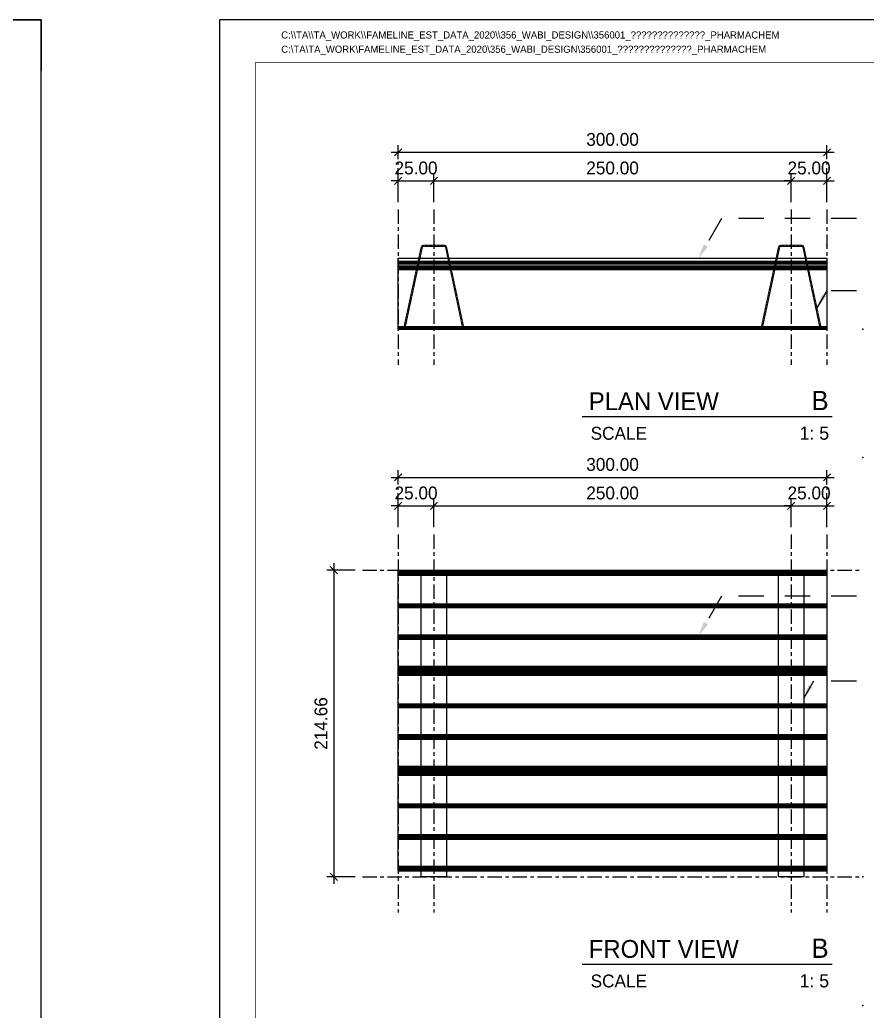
# Model space of a CAD drawing. Header units: millimetres. Extents: x -244126 to 368105, y -173968 to 259060.
# Drawn here: x -15019 to -14426, y 32757 to 33451 of the extents above; entities that cross this region are included whole.
import ezdxf
from ezdxf.enums import TextEntityAlignment as Align

# ---------------------------------------------------------------- set-up
doc = ezdxf.new("R2010")
doc.units = ezdxf.units.MM
doc.header["$MEASUREMENT"] = 0
for name, pattern in [('005_GG_TA_LINE', [13.75, 5, -1.25, 1.25, -1.25, 5]), ('ACAD_ISO04W100', [30, 24, -3, 0, -3]), ('BORDER2', [22.224999999999998, 6.35, -3.175, 6.35, -3.175, 0, -3.175]), ('CENTER', [2, 1.25, -0.25, 0.25, -0.25]), ('HIDDEN', [9.524999999999999, 6.35, -3.175]), ('TA_GL_000.00010', [0.000275, 0.0001, -2.5e-05, 2.5e-05, -2.5e-05, 0.0001]), ('TA_GL_010.00000', [27.5, 10, -2.5, 2.5, -2.5, 10]), ('TA_HL_001.00', [6.5, 3.55, -2.95]), ('TA_HL_003.00000', [19.5, 10.65, -8.85])]:
    doc.linetypes.add(name, pattern=pattern)
for name, color, linetype in [('000 - D I M', 6, 'Continuous'), ('000 - GRID', 8, 'CENTER'), ('000 - H A T C H', 8, 'Continuous'), ('000 - L I N E 0.1', 1, 'Continuous'), ('000 - SYMBOL CON', 1, 'Continuous'), ('000 - T E X T', 4, 'Continuous'), ('000 - TITLEBLOCK', 4, 'Continuous'), ('001 - ASCESSORIES', 1, 'Continuous')]:
    doc.layers.add(name, color=color, linetype=linetype)
doc.styles.add('BROWALLIA', font='BrowalliaUPC.ttf')
doc.styles.add('Cetury Gothic', font='GOTHIC.TTF')
doc.styles.add('CORDIA', font='cordia.shx')
doc.styles.add('TA', font='Cordia New.ttf', dxfattribs={"height": 4.5})
doc.dimstyles.new('DIM E-E', dxfattribs={"dimscale": 2, "dimtxt": 0.18, "dimasz": 0.1, "dimexe": 0.1, "dimexo": 0.1, "dimgap": 0.09, "dimtad": 1, "dimtoh": 1, "dimzin": 0, "dimdsep": 46, "dimtxsty": 'CORDIA', "dimblk": 'OBLIQUE', "dimcen": 0.1, "dimdle": 0.1, "dimclrd": 40, "dimclre": 140, "dimclrt": 3, "dimadec": 0, "dimazin": 0, "dimtfac": 1, "dimtix": 1, "dimtmove": 2, "dimatfit": 3, "dimfxl": 1, "dimtolj": 1, "dimtzin": 0, "dimarcsym": 0})

# ---------------------------------------------------------------- blocks, each defined once
blk = doc.blocks.new('A$Cfd196da9')
at = {"color": 0, "linetype": 'ByBlock', "const_width": 0.1}
blk.add_lwpolyline([(-143.5, -98.00000000003524), (96.5, -98.00000000003524), (96.5, 98.99999999999818), (-143.5, 98.99999999999818)], close=True, dxfattribs=at)
blk = doc.blocks.new('*U1674')
at = {"linetype": '005_GG_TA_LINE'}
blk.add_point((125, 592.4999999999073), dxfattribs=at)
at = {"layer": '000 - L I N E 0.1', "color": 21, "linetype": 'Continuous'}
for points in [[(35.5985669515303, 1050), (0, 1050), (0, 1014.40143304847)], [(1449.40143304847, 1050), (1485, 1050), (1485, 1014.40143304847)]]:
    blk.add_lwpolyline(points, dxfattribs=at)
at = {"layer": '000 - TITLEBLOCK', "color": 250}
blk.add_lwpolyline([(0, 0), (1485, 0), (1485, 1050), (0, 1050)], close=True, dxfattribs=at)
at = {"layer": '000 - T E X T', "color": 3, "xscale": 5, "yscale": 5, "zscale": 5}
blk.add_blockref('A$Cfd196da9', (742.5, 525), dxfattribs=at)
at = {"color": 4, "style": 'TA'}
blk.add_attdef('PAPER_SIZE', text='', height=6.254991836728832, dxfattribs=at).set_placement((1421.497533925394, 24.9351406972437), align=Align.MIDDLE_RIGHT)
blk.add_attdef('SCALE_SIZE', text='', height=6.254991836728832, dxfattribs=at).set_placement((1433.777100564457, 25.06541131656832), align=Align.MIDDLE_LEFT)
at = {"layer": '000 - T E X T', "color": 250, "style": 'TA'}
for tag, height, p in [('SUPERLINK', 5, (43.16158817450173, 1039.413349658148)), ('NAMEFILE', 5, (43.16158817450173, 1029.412246727175)), ('SC', 100, (8.409393920970842, 938.0263306360052))]:
    blk.add_attdef(tag, text='', height=height, dxfattribs=at).set_placement(p, align=Align.MIDDLE_LEFT)
at = {"layer": '000 - T E X T', "color": 4, "style": 'TA'}
for tag, height, p in [('NAME_JOB_1', 5, (1309.16251245334, 845.6251099963947)), ('NAME_JOB_2', 5, (1309.16251245334, 834.7168714372083)), ('NAME_PROJECT_1', 7.5, (1234.516375002395, 797.4226803075817)), ('NAME_PROJECT_2', 7.5, (1234.516375002395, 778.9226803075826)), ('NAME_PROJECT_3', 7.5, (1234.516375002395, 760.4226803075835)), ('CODE_VALUE_1', 4.75, (1302.871305970997, 722.8049402274655)), ('CODE_VALUE_2', 4.75, (1302.871305970997, 707.8049402274655)), ('PART_NAME_VALUE_1', 4.75, (1302.871305970997, 689.6858628249493)), ('PART_NAME_VALUE_2', 4.75, (1302.871305970997, 674.6858628249493)), ('PART_NAME_VALUE_3', 4.75, (1302.871305970997, 659.6858628249493)), ('MATTERIAL_VALUE_1', 9, (1304.892153537603, 642.2587338508606)), ('SPEC_VALUE', 9, (1304.892153537603, 621.71027721678)), ('THICKNESS_VALUE', 9, (1304.892153537603, 601.3211153423731)), ('COATING_VALUE_1', 9, (1304.892153537603, 581.2505284395206)), ('COATING_VALUE_2', 9, (1304.892153537603, 561.1799415366681)), ('NAME_TITLE_1', 6, (1236.266375002397, 194.0433449155262)), ('NAME_TITLE_2', 6, (1236.266375002397, 177.3933449155265)), ('NAME_TITLE_3', 6, (1236.266375002397, 160.7433449155269)), ('DRAWING_NO1', 6.000000000000001, (1236.527177739654, 82.28844565974441)), ('DRAWING_NO2', 6.000000000000001, (1236.527177739654, 62.28623979779741))]:
    blk.add_attdef(tag, text='', height=height, dxfattribs=at).set_placement(p, align=Align.MIDDLE_LEFT)
for tag, p in [('NAME_DAFT', (1383.527439747031, 340.5401880195609)), ('NAME_CHECKED', (1383.527439747031, 306.4879241162589)), ('NAME_DESIGNER', (1383.527439747031, 273.0281518038896)), ('NAME_DESIGN_MGR', (1383.527439747031, 237.7909047187222))]:
    blk.add_attdef(tag, text='', height=9, dxfattribs=at).set_placement(p, align=Align.MIDDLE_CENTER)
for tag, p, height in [('REV', (1383.815755262822, 125.6248846226049), 9.382487755093251), ('NAME_REMARK', (138.2147494100354, 43.25992316494649), 10)]:
    blk.add_attdef(tag, p, '', height=height, dxfattribs=at)
at = {"layer": '000 - T E X T', "color": 4, "style": 'Cetury Gothic'}
for tag, p in [('SHEET_NO.', (1403.947357155112, 84.99435907255929)), ('TOTAL_SHEET_NO.', (1402.414607150331, 44.0996035783246))]:
    blk.add_attdef(tag, text='', height=9, dxfattribs=at).set_placement(p, align=Align.CENTER)
blk = doc.blocks.new('*U1728')
at = {"color": 8}
for p, q in [((-100.7252746837265, 150.0000000000037), (-100.7252746837265, -150.0000000000037)), ((-100.4712868664218, 150.0000000000037), (-100.4712868664218, -150.0000000000037)), ((-100.182818888018, 150.0000000000037), (-100.182818888018, -150.0000000000037)), ((-99.86385878190129, 150.0000000000037), (-99.86385878190129, -150.0000000000037)), ((-99.51881613128432, 150.0000000000037), (-99.51881613128432, -150.0000000000037)), ((-99.15246110724627, 150.0000000000037), (-99.15246110724627, -150.0000000000037)), ((-98.7698585217521, 150.0000000000037), (-98.7698585217521, -150.0000000000037)), ((-98.37629780724899, 150.0000000000037), (-98.37629780724899, -150.0000000000037)), ((-97.55477021014048, 150.0000000000037), (-97.55477021014048, -150.0000000000037)), ((-78.66033011674881, 150.0000000000037), (-78.66033011674881, -150.0000000000037)), ((-78.26498646015534, 150.0000000000037), (-78.26498646015534, -150.0000000000037)), ((-77.87758295668755, 150.0000000000037), (-77.87758295668755, -150.0000000000037)), ((-77.50199041410087, 150.0000000000037), (-77.50199041410087, -150.0000000000037)), ((-77.1419616289204, 150.0000000000037), (-77.1419616289204, -150.0000000000037)), ((-76.80109388975382, 150.0000000000036), (-76.80109388975382, -150.0000000000037)), ((-76.80109388975688, 150.0000000000037), (-76.80109388975688, -150.0000000000037)), ((-76.48279303438176, 150.0000000000037), (-76.48279303438176, -150.0000000000037)), ((-76.19023941973865, 150.0000000000037), (-76.19023941973865, -150.0000000000037)), ((-75.92635614482384, 150.0000000000037), (-75.92635614482384, -150.0000000000037)), ((-75.69377984409948, 150.0000000000037), (-75.69377984409948, -150.0000000000037)), ((-75.49483434308786, 150.0000000000037), (-75.49483434308786, -150.0000000000037)), ((-56.48559888823365, 150.0000000000037), (-56.48559888823365, -150.0000000000037)), ((-56.26960258153849, 150.0000000000037), (-56.26960258153849, -150.0000000000037)), ((-56.01561476423376, 150.0000000000037), (-56.01561476423376, -150.0000000000037)), ((-55.72714678582997, 150.0000000000037), (-55.72714678582997, -150.0000000000037)), ((-55.40818667971325, 150.0000000000037), (-55.40818667971325, -150.0000000000037)), ((-55.06314402909629, 150.0000000000037), (-55.06314402909629, -150.0000000000037)), ((-54.69678900505824, 150.0000000000037), (-54.69678900505824, -150.0000000000037)), ((-54.31418641956407, 150.0000000000037), (-54.31418641956407, -150.0000000000037)), ((-53.92062570506096, 150.0000000000037), (-53.92062570506096, -150.0000000000037)), ((-33.75309357229389, 150.0000000000037), (-33.75309357229389, -150.0000000000037)), ((-33.35774991570042, 150.0000000000037), (-33.35774991570042, -150.0000000000037)), ((-32.97034641223263, 150.0000000000037), (-32.97034641223263, -150.0000000000037)), ((-32.59475386964596, 150.0000000000037), (-32.59475386964596, -150.0000000000037)), ((-32.23472508446548, 150.0000000000037), (-32.23472508446548, -150.0000000000037)), ((-31.8938573452989, 150.0000000000036), (-31.8938573452989, -150.0000000000037)), ((-31.89385734530197, 150.0000000000037), (-31.89385734530197, -150.0000000000037)), ((-31.57555648992684, 150.0000000000037), (-31.57555648992684, -150.0000000000037)), ((-31.28300287528373, 150.0000000000037), (-31.28300287528373, -150.0000000000037)), ((-31.01911960036892, 150.0000000000037), (-31.01911960036892, -150.0000000000037)), ((-30.78654329964456, 150.0000000000037), (-30.78654329964456, -150.0000000000037)), ((-30.72527468372652, 150.0000000000037), (-30.72527468372652, -150.0000000000037)), ((-30.58759779863294, 150.0000000000037), (-30.58759779863294, -150.0000000000037)), ((-30.47128686642179, 150.0000000000037), (-30.47128686642179, -150.0000000000037)), ((-30.18281888801801, 150.0000000000037), (-30.18281888801801, -150.0000000000037)), ((-29.86385878190129, 150.0000000000037), (-29.86385878190129, -150.0000000000037)), ((-29.51881613128432, 150.0000000000037), (-29.51881613128432, -150.0000000000037)), ((-29.15246110724627, 150.0000000000037), (-29.15246110724627, -150.0000000000037)), ((-28.7698585217521, 150.0000000000037), (-28.7698585217521, -150.0000000000037)), ((-28.37629780724899, 150.0000000000037), (-28.37629780724899, -150.0000000000037)), ((-27.55477021014048, 150.0000000000037), (-27.55477021014048, -150.0000000000037)), ((-8.66033011674881, 150.0000000000037), (-8.66033011674881, -150.0000000000037)), ((-8.264986460155342, 150.0000000000037), (-8.264986460155342, -150.0000000000037)), ((-7.877582956687547, 150.0000000000037), (-7.877582956687547, -150.0000000000037)), ((-7.501990414100874, 150.0000000000037), (-7.501990414100874, -150.0000000000037)), ((-7.141961628920399, 150.0000000000037), (-7.141961628920399, -150.0000000000037)), ((-6.801093889753815, 150.0000000000036), (-6.801093889753815, -150.0000000000037)), ((-6.801093889756885, 150.0000000000037), (-6.801093889756885, -150.0000000000037)), ((-6.482793034381757, 150.0000000000037), (-6.482793034381757, -150.0000000000037)), ((-6.190239419738646, 150.0000000000037), (-6.190239419738646, -150.0000000000037)), ((-5.926356144823842, 150.0000000000037), (-5.926356144823842, -150.0000000000037)), ((-5.693779844099481, 150.0000000000037), (-5.693779844099481, -150.0000000000037)), ((-5.494834343087859, 150.0000000000037), (-5.494834343087859, -150.0000000000037)), ((13.51440111176635, 150.0000000000037), (13.51440111176635, -150.0000000000037)), ((13.73039741846151, 150.0000000000037), (13.73039741846151, -150.0000000000037)), ((13.98438523576624, 150.0000000000037), (13.98438523576624, -150.0000000000037)), ((14.27285321417003, 150.0000000000037), (14.27285321417003, -150.0000000000037)), ((14.59181332028675, 150.0000000000037), (14.59181332028675, -150.0000000000037)), ((14.93685597090371, 150.0000000000037), (14.93685597090371, -150.0000000000037)), ((15.30321099494176, 150.0000000000037), (15.30321099494176, -150.0000000000037)), ((15.68581358043593, 150.0000000000037), (15.68581358043593, -150.0000000000037)), ((16.07937429493904, 150.0000000000037), (16.07937429493904, -150.0000000000037)), ((36.24690642770611, 150.0000000000037), (36.24690642770611, -150.0000000000037)), ((36.64225008429958, 150.0000000000037), (36.64225008429958, -150.0000000000037)), ((37.02965358776737, 150.0000000000037), (37.02965358776737, -150.0000000000037)), ((37.40524613035404, 150.0000000000037), (37.40524613035404, -150.0000000000037)), ((37.76527491553452, 150.0000000000037), (37.76527491553452, -150.0000000000037)), ((38.1061426547011, 150.0000000000036), (38.1061426547011, -150.0000000000037)), ((38.10614265469803, 150.0000000000037), (38.10614265469803, -150.0000000000037)), ((38.42444351007316, 150.0000000000037), (38.42444351007316, -150.0000000000037)), ((38.71699712471627, 150.0000000000037), (38.71699712471627, -150.0000000000037)), ((38.98088039963108, 150.0000000000037), (38.98088039963108, -150.0000000000037)), ((39.21345670035544, 150.0000000000037), (39.21345670035544, -150.0000000000037)), ((39.27472531627348, 150.0000000000037), (39.27472531627348, -150.0000000000037)), ((39.41240220136706, 150.0000000000037), (39.41240220136706, -150.0000000000037)), ((39.52871313357821, 150.0000000000037), (39.52871313357821, -150.0000000000037)), ((39.81718111198199, 150.0000000000037), (39.81718111198199, -150.0000000000037)), ((40.13614121809871, 150.0000000000037), (40.13614121809871, -150.0000000000037)), ((40.48118386871568, 150.0000000000037), (40.48118386871568, -150.0000000000037)), ((40.84753889275373, 150.0000000000037), (40.84753889275373, -150.0000000000037)), ((41.2301414782479, 150.0000000000037), (41.2301414782479, -150.0000000000037)), ((41.62370219275101, 150.0000000000037), (41.62370219275101, -150.0000000000037)), ((42.44522978985952, 150.0000000000037), (42.44522978985952, -150.0000000000037)), ((61.33966988325119, 150.0000000000037), (61.33966988325119, -150.0000000000037)), ((61.73501353984466, 150.0000000000037), (61.73501353984466, -150.0000000000037)), ((62.12241704331245, 150.0000000000037), (62.12241704331245, -150.0000000000037)), ((62.49800958589913, 150.0000000000037), (62.49800958589913, -150.0000000000037)), ((62.8580383710796, 150.0000000000037), (62.8580383710796, -150.0000000000037)), ((63.19890611024618, 150.0000000000036), (63.19890611024618, -150.0000000000037)), ((63.19890611024312, 150.0000000000037), (63.19890611024312, -150.0000000000037)), ((63.51720696561824, 150.0000000000037), (63.51720696561824, -150.0000000000037)), ((63.80976058026135, 150.0000000000037), (63.80976058026135, -150.0000000000037)), ((64.07364385517616, 150.0000000000037), (64.07364385517616, -150.0000000000037)), ((64.30622015590052, 150.0000000000037), (64.30622015590052, -150.0000000000037)), ((64.50516565691214, 150.0000000000037), (64.50516565691214, -150.0000000000037)), ((83.51440111176635, 150.0000000000037), (83.51440111176635, -150.0000000000037)), ((83.73039741846151, 150.0000000000037), (83.73039741846151, -150.0000000000037)), ((83.98438523576624, 150.0000000000037), (83.98438523576624, -150.0000000000037)), ((84.27285321417003, 150.0000000000037), (84.27285321417003, -150.0000000000037)), ((84.59181332028675, 150.0000000000037), (84.59181332028675, -150.0000000000037)), ((84.93685597090371, 150.0000000000037), (84.93685597090371, -150.0000000000037)), ((85.30321099494176, 150.0000000000037), (85.30321099494176, -150.0000000000037)), ((85.68581358043593, 150.0000000000037), (85.68581358043593, -150.0000000000037)), ((86.07937429493904, 150.0000000000037), (86.07937429493904, -150.0000000000037)), ((106.2469064277061, 150.0000000000037), (106.2469064277061, -150.0000000000037)), ((106.6422500842996, 150.0000000000037), (106.6422500842996, -150.0000000000037)), ((107.0296535877674, 150.0000000000037), (107.0296535877674, -150.0000000000037)), ((107.405246130354, 150.0000000000037), (107.405246130354, -150.0000000000037)), ((107.7652749155345, 150.0000000000037), (107.7652749155345, -150.0000000000037)), ((108.1061426547011, 150.0000000000036), (108.1061426547011, -150.0000000000037)), ((108.106142654698, 150.0000000000037), (108.106142654698, -150.0000000000037)), ((108.4244435100732, 150.0000000000037), (108.4244435100732, -150.0000000000037)), ((108.7169971247163, 150.0000000000037), (108.7169971247163, -150.0000000000037)), ((108.9808803996311, 150.0000000000037), (108.9808803996311, -150.0000000000037)), ((109.2134567003554, 150.0000000000037), (109.2134567003554, -150.0000000000037)), ((109.4124022013671, 150.0000000000037), (109.4124022013671, -150.0000000000037))]:
    blk.add_line(p, q, dxfattribs=at)
at = {"color": 3}
for points in [[(-100.9412709904217, 150.0000000000037), (-30.33937496453291, 150.0000000000037), (-30.33937496453291, -150.0000000000037), (-100.9412709904217, -150.0000000000037)], [(-30.94127099042169, 150.0000000000037), (39.66062503546709, 150.0000000000037), (39.66062503546709, -150.0000000000037), (-30.94127099042169, -150.0000000000037)], [(39.05872900957831, 150.0000000000037), (109.6606250354671, 150.0000000000037), (109.6606250354671, -150.0000000000037), (39.05872900957831, -150.0000000000037)]]:
    blk.add_lwpolyline(points, close=True, dxfattribs=at)
at = {"layer": '001 - ASCESSORIES', "linetype": 'ByBlock'}
for points in [[(-105, 133.9205194489306), (108.7800000000009, 133.9205194489306), (108.7800000000009, 116.0794805510767), (-105, 116.0794805510767)], [(-105, -116.0794805510767), (108.7800000000009, -116.0794805510767), (108.7800000000009, -133.9205194489306), (-105, -133.9205194489306)]]:
    blk.add_lwpolyline(points, close=True, dxfattribs=at)
blk = doc.blocks.new('000 - ASSCESSORIES_FAMELINE_AL.C-CARRIER_FOR_70Z_CUT_VIEW')
at = {"layer": '000 - H A T C H'}
h = blk.add_hatch(dxfattribs=at)
h.set_pattern_fill('ANSI32', color=8, scale=5, angle=180)
h.set_pattern_definition([(225, (54313.89231964308, 62869.96660829977), (1.325825214724776, -1.325825214724777), []), (225, (54313.00843616808, 62869.96660829977), (1.325825214724776, -1.325825214724777), [])])
edge = h.paths.add_edge_path()
edge.add_line((0.8999999999941792, -1.102182119225489e-16), (0.9000000000014543, -7.600020187936025))
edge.add_arc((1.350000000002456, -7.600020187939147), 0.4500000000010018, 179.9999999996025, 257.9999999988209)
edge.add_line((1.256439739125198, -8.040186608268414), (57.84229818835593, -20.06788211937965))
edge.add_line((57.84229818835593, -20.06788211937965), (57.65517766662379, -20.94821496004443))
edge.add_line((57.65517766662379, -20.94821496004443), (1.069319217393058, -8.920519448925916))
edge.add_arc((1.350000000002622, -7.600020187933785), 1.350000000002623, 180.0000000000951, 257.9999999997812, ccw=False)
edge.add_line((-9.307340396611118e-16, -7.600020187936025), (0, 0))
edge.add_line((0, 0), (9.307340396611118e-16, 7.600020187936025))
edge.add_arc((1.350000000002624, 7.600020187933785), 1.350000000002623, 102.00000000021879, 179.9999999999049, ccw=False)
edge.add_line((1.069319217393059, 8.920519448925916), (57.65517766662379, 20.94821496004442))
edge.add_line((57.65517766662379, 20.94821496004442), (57.84229818835593, 20.06788211937964))
edge.add_line((57.84229818835593, 20.06788211937964), (1.256439739125199, 8.040186608268414))
edge.add_arc((1.350000000002458, 7.600020187939147), 0.4500000000010018, 102.0000000011791, 180.0000000003975)
edge.add_line((0.9000000000014561, 7.600020187936025), (0.8999999999941792, 0))
at = {"layer": '001 - ASCESSORIES', "color": 0, "linetype": 'Continuous', "lineweight": 15}
blk.add_lwpolyline([(0.8999999999941792, -1.102182119225489e-16), (0.9000000000014543, -7.600020187936025, 0.3541185725268599), (1.256439739125198, -8.040186608268414), (57.84229818835593, -20.06788211937965), (57.65517766662379, -20.94821496004443), (1.069319217393057, -8.920519448925916, -0.3541185725291565), (-9.307340396611118e-16, -7.600020187936025), (0, 0), (9.307340396611118e-16, 7.600020187936025, -0.3541185725291565), (1.069319217393059, 8.920519448925916), (57.65517766662379, 20.94821496004442), (57.84229818835593, 20.06788211937964), (1.2564397391252, 8.040186608268414, 0.3541185725268599), (0.9000000000014561, 7.600020187936025)], format="xyb", close=True, dxfattribs=at)
blk = doc.blocks.new('*U1729')
at = {"color": 8}
for p, q in [((175.3766046391102, 150.0000000000037), (175.3766046391102, -150.0000000000037)), ((175.4363549888512, 150.0000000000037), (175.4363549888512, -150.0000000000037)), ((175.5352753437182, 150.0000000000037), (175.5352753437182, -150.0000000000037)), ((175.6723773242047, 150.0000000000037), (175.6723773242047, -150.0000000000037)), ((175.8462910526578, 150.0000000000037), (175.8462910526578, -150.0000000000037)), ((176.0552788405839, 150.0000000000037), (176.0552788405839, -150.0000000000037)), ((176.297252551085, 150.0000000000037), (176.297252551085, -150.0000000000037)), ((176.5697944628337, 150.0000000000037), (176.5697944628337, -150.0000000000037)), ((177.1954120767477, 150.0000000000037), (177.1954120767477, -150.0000000000037)), ((217.0940900218775, 150.0000000000037), (217.0940900218775, -150.0000000000037)), ((217.1589287543168, 150.0000000000037), (217.1589287543168, -150.0000000000037)), ((217.2696212765077, 150.0000000000037), (217.2696212765077, -150.0000000000037)), ((217.4246372782945, 150.0000000000037), (217.4246372782945, -150.0000000000037)), ((217.6218336830352, 150.0000000000037), (217.6218336830352, -150.0000000000037)), ((217.8584842753189, 150.0000000000037), (217.8584842753189, -150.0000000000037)), ((218.1313173905728, 150.0000000000037), (218.1313173905728, -150.0000000000037)), ((218.4365611454341, 150.0000000000037), (218.4365611454341, -150.0000000000037)), ((219.1270110158148, 150.0000000000037), (219.1270110158148, -150.0000000000037)), ((220.288969299414, 150.0000000000037), (220.288969299414, -150.0000000000037)), ((221.4739463223596, 150.0000000000037), (221.4739463223596, -150.0000000000037)), ((221.8485352013286, 150.0000000000037), (221.8485352013286, -150.0000000000037)), ((222.2041446529183, 150.0000000000037), (222.2041446529183, -150.0000000000037)), ((222.5358584213391, 150.0000000000037), (222.5358584213391, -150.0000000000037)), ((222.8390906056229, 150.0000000000037), (222.8390906056229, -150.0000000000037))]:
    blk.add_line(p, q, dxfattribs=at)
at = {"color": 3}
blk.add_lwpolyline([(225.1066213002196, -150.0000000000037), (175.3566213002196, -150.0000000000037), (175.3566213002196, 150.0000000000037), (225.1066213002196, 150.0000000000037)], close=True, dxfattribs=at)
at = {"layer": '001 - ASCESSORIES', "rotation": 180}
for p in [(234.1066213002196, 125.0000000000036), (234.1066213002196, -125.0000000000036)]:
    blk.add_blockref('000 - ASSCESSORIES_FAMELINE_AL.C-CARRIER_FOR_70Z_CUT_VIEW', p, dxfattribs=at)
blk = doc.blocks.new('*U1730')
at = {"color": 3}
blk.add_point((0, -58.75), dxfattribs=at)
at = {"layer": '000 - GRID', "color": 0, "linetype": 'ByBlock'}
blk.add_line((0, 25), (3.495173032126783e-14, -83.75), dxfattribs=at)
at = {"layer": '000 - GRID', "color": 0}
blk.add_point((0, 0), dxfattribs=at)
at = {"style": 'TA', "flags": 1}
blk.add_attdef('LOCATION', (6, 6), '', height=4.5, dxfattribs=at)
blk = doc.blocks.new('*U1731')
at = {"color": 3}
blk.add_point((0, -214.6606250354671), dxfattribs=at)
at = {"layer": '000 - GRID', "color": 0, "linetype": 'ByBlock'}
blk.add_line((0, 25), (3.495173032126783e-14, -239.6606250354671), dxfattribs=at)
at = {"layer": '000 - GRID', "color": 0}
blk.add_point((0, 0), dxfattribs=at)
at = {"style": 'TA', "flags": 1}
blk.add_attdef('LOCATION', (6, 6), '', height=4.5, dxfattribs=at)
blk = doc.blocks.new('*U548')
at = {"color": 3}
blk.add_point((0, -300), dxfattribs=at)
at = {"layer": '000 - GRID', "color": 0, "linetype": 'ByBlock'}
blk.add_line((0, 25), (3.495173032126783e-14, -325), dxfattribs=at)
at = {"layer": '000 - GRID', "color": 0}
blk.add_point((0, 0), dxfattribs=at)
at = {"style": 'TA', "flags": 1}
blk.add_attdef('LOCATION', (6, 6), '', height=4.5, dxfattribs=at)
blk = doc.blocks.new('_Oblique')
at = {"color": 0, "linetype": 'ByBlock', "lineweight": -2}
blk.add_line((-0.5, -0.5), (0.5, 0.5), dxfattribs=at)
blk = doc.blocks.new('*D1791')
at = {"layer": '000 - D I M', "color": 140, "linetype": 'ACAD_ISO04W100', "lineweight": -2, "transparency": 16777216}
for p, q in [((-14784.29094926102, 33065.82227923433), (-14804.29094926105, 33065.82227923433)), ((-14784.29094926102, 32851.16165419886), (-14804.29094926105, 32851.16165419886))]:
    blk.add_line(p, q, dxfattribs=at)
at = {"layer": '000 - D I M', "color": 40, "lineweight": -2, "transparency": 16777216}
blk.add_line((-14799.29094926105, 33070.82227923433), (-14799.29094926105, 32846.16165419886), dxfattribs=at)
at = {"layer": 'Defpoints', "color": 0, "transparency": 16777216}
for p in [(-14779.29094926102, 33065.82227923433), (-14799.29094926105, 32851.16165419886), (-14779.29094926102, 32851.16165419886)]:
    blk.add_point(p, dxfattribs=at)
at = {"layer": '000 - D I M', "color": 40, "lineweight": -2, "transparency": 16777216, "xscale": 5, "yscale": 5, "zscale": 5}
for p, rotation in [((-14799.29094926105, 33065.82227923433), 90), ((-14799.29094926105, 32851.16165419886), 270)]:
    blk.add_blockref('_Oblique', p, dxfattribs=dict(at, rotation=rotation))
at = {"layer": '000 - D I M', "color": 3, "transparency": 16777216, "insert": (-14808.29094926104, 32958.49196671659), "char_height": 9, "attachment_point": 5, "rotation": 90, "style": 'CORDIA'}
blk.add_mtext('\\A1;214.66', dxfattribs=at)
blk = doc.blocks.new('*D1793')
at = {"layer": '000 - D I M', "color": 140, "linetype": 'ACAD_ISO04W100', "lineweight": -2, "transparency": 16777216}
for p, q in [((-14754.29094926101, 33323.36214835623), (-14754.29094926101, 33343.36214835623)), ((-14729.29094926101, 33323.36214835623), (-14729.29094926101, 33343.36214835623))]:
    blk.add_line(p, q, dxfattribs=at)
at = {"layer": '000 - D I M', "color": 40, "lineweight": -2, "transparency": 16777216}
for p, q in [((-14754.29094926101, 33338.36214835623), (-14759.29094926101, 33338.36214835623)), ((-14754.29094926101, 33338.36214835623), (-14729.29094926101, 33338.36214835623)), ((-14729.29094926101, 33338.36214835623), (-14724.29094926101, 33338.36214835623))]:
    blk.add_line(p, q, dxfattribs=at)
at = {"layer": 'Defpoints', "color": 0, "transparency": 16777216}
for p in [(-14729.29094926101, 33338.36214835623), (-14754.29094926101, 33318.36214835623), (-14729.29094926101, 33318.36214835623)]:
    blk.add_point(p, dxfattribs=at)
at = {"layer": '000 - D I M', "color": 40, "lineweight": -2, "transparency": 16777216, "xscale": 5, "yscale": 5, "zscale": 5}
blk.add_blockref('_Oblique', (-14754.29094926101, 33338.36214835623), dxfattribs=at)
at = {"layer": '000 - D I M', "color": 40, "lineweight": -2, "transparency": 16777216, "xscale": 5, "yscale": 5, "zscale": 5, "rotation": 180}
blk.add_blockref('_Oblique', (-14729.29094926101, 33338.36214835623), dxfattribs=at)
at = {"layer": '000 - D I M', "color": 3, "transparency": 16777216, "insert": (-14741.79094926101, 33347.36214835623), "char_height": 9, "attachment_point": 5, "style": 'CORDIA'}
blk.add_mtext('\\A1;25.00', dxfattribs=at)
blk = doc.blocks.new('*D1794')
at = {"layer": '000 - D I M', "color": 140, "linetype": 'ACAD_ISO04W100', "lineweight": -2, "transparency": 16777216}
for p, q in [((-14729.29094926101, 33323.36214835623), (-14729.29094926101, 33343.36214835623)), ((-14479.29094926101, 33323.36214835623), (-14479.29094926101, 33343.36214835623))]:
    blk.add_line(p, q, dxfattribs=at)
at = {"layer": '000 - D I M', "color": 40, "lineweight": -2, "transparency": 16777216}
blk.add_line((-14734.29094926101, 33338.36214835623), (-14474.29094926101, 33338.36214835623), dxfattribs=at)
at = {"layer": 'Defpoints', "color": 0, "transparency": 16777216}
for p in [(-14479.29094926101, 33338.36214835623), (-14729.29094926101, 33318.36214835623), (-14479.29094926101, 33318.36214835623)]:
    blk.add_point(p, dxfattribs=at)
at = {"layer": '000 - D I M', "color": 40, "lineweight": -2, "transparency": 16777216, "xscale": 5, "yscale": 5, "zscale": 5, "rotation": 180}
blk.add_blockref('_Oblique', (-14729.29094926101, 33338.36214835623), dxfattribs=at)
at = {"layer": '000 - D I M', "color": 40, "lineweight": -2, "transparency": 16777216, "xscale": 5, "yscale": 5, "zscale": 5}
blk.add_blockref('_Oblique', (-14479.29094926101, 33338.36214835623), dxfattribs=at)
at = {"layer": '000 - D I M', "color": 3, "transparency": 16777216, "insert": (-14604.29094926101, 33347.36214835623), "char_height": 9, "attachment_point": 5, "style": 'CORDIA'}
blk.add_mtext('\\A1;250.00', dxfattribs=at)
blk = doc.blocks.new('*D1795')
at = {"layer": '000 - D I M', "color": 140, "linetype": 'ACAD_ISO04W100', "lineweight": -2, "transparency": 16777216}
for p, q in [((-14479.29094926101, 33323.36214835623), (-14479.29094926101, 33343.36214835623)), ((-14454.29094926101, 33323.36214835623), (-14454.29094926101, 33343.36214835623))]:
    blk.add_line(p, q, dxfattribs=at)
at = {"layer": '000 - D I M', "color": 40, "lineweight": -2, "transparency": 16777216}
for p, q in [((-14479.29094926101, 33338.36214835623), (-14484.29094926101, 33338.36214835623)), ((-14479.29094926101, 33338.36214835623), (-14454.29094926101, 33338.36214835623)), ((-14454.29094926101, 33338.36214835623), (-14449.29094926101, 33338.36214835623))]:
    blk.add_line(p, q, dxfattribs=at)
at = {"layer": 'Defpoints', "color": 0, "transparency": 16777216}
for p in [(-14454.29094926101, 33338.36214835623), (-14479.29094926101, 33318.36214835623), (-14454.29094926101, 33318.36214835623)]:
    blk.add_point(p, dxfattribs=at)
at = {"layer": '000 - D I M', "color": 40, "lineweight": -2, "transparency": 16777216, "xscale": 5, "yscale": 5, "zscale": 5}
blk.add_blockref('_Oblique', (-14479.29094926101, 33338.36214835623), dxfattribs=at)
at = {"layer": '000 - D I M', "color": 40, "lineweight": -2, "transparency": 16777216, "xscale": 5, "yscale": 5, "zscale": 5, "rotation": 180}
blk.add_blockref('_Oblique', (-14454.29094926101, 33338.36214835623), dxfattribs=at)
at = {"layer": '000 - D I M', "color": 3, "transparency": 16777216, "insert": (-14466.79094926101, 33347.36214835623), "char_height": 9, "attachment_point": 5, "style": 'CORDIA'}
blk.add_mtext('\\A1;25.00', dxfattribs=at)
blk = doc.blocks.new('*D1796')
at = {"layer": '000 - D I M', "color": 140, "linetype": 'ACAD_ISO04W100', "lineweight": -2, "transparency": 16777216}
for p, q in [((-14754.29094926101, 33095.82227923431), (-14754.29094926101, 33115.82227923431)), ((-14729.29094926101, 33095.82227923431), (-14729.29094926101, 33115.82227923431))]:
    blk.add_line(p, q, dxfattribs=at)
at = {"layer": '000 - D I M', "color": 40, "lineweight": -2, "transparency": 16777216}
for p, q in [((-14754.29094926101, 33110.82227923431), (-14759.29094926101, 33110.82227923431)), ((-14754.29094926101, 33110.82227923431), (-14729.29094926101, 33110.82227923431)), ((-14729.29094926101, 33110.82227923431), (-14724.29094926101, 33110.82227923431))]:
    blk.add_line(p, q, dxfattribs=at)
at = {"layer": 'Defpoints', "color": 0, "transparency": 16777216}
for p in [(-14729.29094926101, 33110.82227923431), (-14754.29094926101, 33090.82227923431), (-14729.29094926101, 33090.82227923431)]:
    blk.add_point(p, dxfattribs=at)
at = {"layer": '000 - D I M', "color": 40, "lineweight": -2, "transparency": 16777216, "xscale": 5, "yscale": 5, "zscale": 5}
blk.add_blockref('_Oblique', (-14754.29094926101, 33110.82227923431), dxfattribs=at)
at = {"layer": '000 - D I M', "color": 40, "lineweight": -2, "transparency": 16777216, "xscale": 5, "yscale": 5, "zscale": 5, "rotation": 180}
blk.add_blockref('_Oblique', (-14729.29094926101, 33110.82227923431), dxfattribs=at)
at = {"layer": '000 - D I M', "color": 3, "transparency": 16777216, "insert": (-14741.79094926101, 33119.82227923431), "char_height": 9, "attachment_point": 5, "style": 'CORDIA'}
blk.add_mtext('\\A1;25.00', dxfattribs=at)
blk = doc.blocks.new('*D1797')
at = {"layer": '000 - D I M', "color": 140, "linetype": 'ACAD_ISO04W100', "lineweight": -2, "transparency": 16777216}
for p, q in [((-14729.29094926101, 33095.82227923431), (-14729.29094926101, 33115.82227923431)), ((-14479.29094926101, 33095.82227923431), (-14479.29094926101, 33115.82227923431))]:
    blk.add_line(p, q, dxfattribs=at)
at = {"layer": '000 - D I M', "color": 40, "lineweight": -2, "transparency": 16777216}
blk.add_line((-14734.29094926101, 33110.82227923431), (-14474.29094926101, 33110.82227923431), dxfattribs=at)
at = {"layer": 'Defpoints', "color": 0, "transparency": 16777216}
for p in [(-14479.29094926101, 33110.82227923431), (-14729.29094926101, 33090.82227923431), (-14479.29094926101, 33090.82227923431)]:
    blk.add_point(p, dxfattribs=at)
at = {"layer": '000 - D I M', "color": 40, "lineweight": -2, "transparency": 16777216, "xscale": 5, "yscale": 5, "zscale": 5, "rotation": 180}
blk.add_blockref('_Oblique', (-14729.29094926101, 33110.82227923431), dxfattribs=at)
at = {"layer": '000 - D I M', "color": 40, "lineweight": -2, "transparency": 16777216, "xscale": 5, "yscale": 5, "zscale": 5}
blk.add_blockref('_Oblique', (-14479.29094926101, 33110.82227923431), dxfattribs=at)
at = {"layer": '000 - D I M', "color": 3, "transparency": 16777216, "insert": (-14604.29094926101, 33119.82227923431), "char_height": 9, "attachment_point": 5, "style": 'CORDIA'}
blk.add_mtext('\\A1;250.00', dxfattribs=at)
blk = doc.blocks.new('*D1798')
at = {"layer": '000 - D I M', "color": 140, "linetype": 'ACAD_ISO04W100', "lineweight": -2, "transparency": 16777216}
for p, q in [((-14479.29094926101, 33095.82227923431), (-14479.29094926101, 33115.82227923431)), ((-14454.29094926101, 33095.82227923431), (-14454.29094926101, 33115.82227923431))]:
    blk.add_line(p, q, dxfattribs=at)
at = {"layer": '000 - D I M', "color": 40, "lineweight": -2, "transparency": 16777216}
for p, q in [((-14479.29094926101, 33110.82227923431), (-14484.29094926101, 33110.82227923431)), ((-14479.29094926101, 33110.82227923431), (-14454.29094926101, 33110.82227923431)), ((-14454.29094926101, 33110.82227923431), (-14449.29094926101, 33110.82227923431))]:
    blk.add_line(p, q, dxfattribs=at)
at = {"layer": 'Defpoints', "color": 0, "transparency": 16777216}
for p in [(-14454.29094926101, 33110.82227923431), (-14479.29094926101, 33090.82227923431), (-14454.29094926101, 33090.82227923431)]:
    blk.add_point(p, dxfattribs=at)
at = {"layer": '000 - D I M', "color": 40, "lineweight": -2, "transparency": 16777216, "xscale": 5, "yscale": 5, "zscale": 5}
blk.add_blockref('_Oblique', (-14479.29094926101, 33110.82227923431), dxfattribs=at)
at = {"layer": '000 - D I M', "color": 40, "lineweight": -2, "transparency": 16777216, "xscale": 5, "yscale": 5, "zscale": 5, "rotation": 180}
blk.add_blockref('_Oblique', (-14454.29094926101, 33110.82227923431), dxfattribs=at)
at = {"layer": '000 - D I M', "color": 3, "transparency": 16777216, "insert": (-14466.79094926101, 33119.82227923431), "char_height": 9, "attachment_point": 5, "style": 'CORDIA'}
blk.add_mtext('\\A1;25.00', dxfattribs=at)
blk = doc.blocks.new('*D1799')
at = {"layer": '000 - D I M', "color": 140, "linetype": 'ACAD_ISO04W100', "lineweight": -2, "transparency": 16777216}
for p, q in [((-14754.29094926101, 33095.82227923431), (-14754.29094926101, 33135.82227923431)), ((-14454.29094926101, 33095.82227923431), (-14454.29094926101, 33135.82227923431))]:
    blk.add_line(p, q, dxfattribs=at)
at = {"layer": '000 - D I M', "color": 40, "lineweight": -2, "transparency": 16777216}
blk.add_line((-14759.29094926101, 33130.82227923431), (-14449.29094926101, 33130.82227923431), dxfattribs=at)
at = {"layer": 'Defpoints', "color": 0, "transparency": 16777216}
for p in [(-14454.29094926101, 33130.82227923431), (-14754.29094926101, 33090.82227923431), (-14454.29094926101, 33090.82227923431)]:
    blk.add_point(p, dxfattribs=at)
at = {"layer": '000 - D I M', "color": 40, "lineweight": -2, "transparency": 16777216, "xscale": 5, "yscale": 5, "zscale": 5, "rotation": 180}
blk.add_blockref('_Oblique', (-14754.29094926101, 33130.82227923431), dxfattribs=at)
at = {"layer": '000 - D I M', "color": 40, "lineweight": -2, "transparency": 16777216, "xscale": 5, "yscale": 5, "zscale": 5}
blk.add_blockref('_Oblique', (-14454.29094926101, 33130.82227923431), dxfattribs=at)
at = {"layer": '000 - D I M', "color": 3, "transparency": 16777216, "insert": (-14604.29094926101, 33139.82227923431), "char_height": 9, "attachment_point": 5, "style": 'CORDIA'}
blk.add_mtext('\\A1;300.00', dxfattribs=at)
blk = doc.blocks.new('*D1800')
at = {"layer": '000 - D I M', "color": 140, "linetype": 'ACAD_ISO04W100', "lineweight": -2, "transparency": 16777216}
for p, q in [((-14754.29094926101, 33323.36214835623), (-14754.29094926101, 33363.36214835623)), ((-14454.29094926101, 33323.36214835623), (-14454.29094926101, 33363.36214835623))]:
    blk.add_line(p, q, dxfattribs=at)
at = {"layer": '000 - D I M', "color": 40, "lineweight": -2, "transparency": 16777216}
blk.add_line((-14759.29094926101, 33358.36214835623), (-14449.29094926101, 33358.36214835623), dxfattribs=at)
at = {"layer": 'Defpoints', "color": 0, "transparency": 16777216}
for p in [(-14454.29094926101, 33358.36214835623), (-14754.29094926101, 33318.36214835623), (-14454.29094926101, 33318.36214835623)]:
    blk.add_point(p, dxfattribs=at)
at = {"layer": '000 - D I M', "color": 40, "lineweight": -2, "transparency": 16777216, "xscale": 5, "yscale": 5, "zscale": 5, "rotation": 180}
blk.add_blockref('_Oblique', (-14754.29094926101, 33358.36214835623), dxfattribs=at)
at = {"layer": '000 - D I M', "color": 40, "lineweight": -2, "transparency": 16777216, "xscale": 5, "yscale": 5, "zscale": 5}
blk.add_blockref('_Oblique', (-14454.29094926101, 33358.36214835623), dxfattribs=at)
at = {"layer": '000 - D I M', "color": 3, "transparency": 16777216, "insert": (-14604.29094926101, 33367.36214835623), "char_height": 9, "attachment_point": 5, "style": 'CORDIA'}
blk.add_mtext('\\A1;300.00', dxfattribs=at)
blk = doc.blocks.new('*U1734')
at = {"color": 4}
blk.add_line((-4.258498455800009, 5.700827209227327), (-39.25849845580001, 5.700827209227327), dxfattribs=at)
at = {"linetype": 'TA_GL_000.00010'}
blk.add_point((0, 18), dxfattribs=at)
blk.add_point((0, 0))
at = {"color": 4, "linetype": 'BORDER2', "style": 'Cetury Gothic'}
blk.add_text('SCALE', height=1.8, dxfattribs=at).set_placement((-38.06962739612595, 2.507720990193548))
at = {"color": 0, "style": 'TA'}
for tag, p in [('HEADING2', (-38.32903347561796, 10.64992116065969)), ('HEADING', (-38.32903347561796, 6.649921160659689))]:
    blk.add_attdef(tag, p, '', height=2.5, dxfattribs=at)
for tag, height, p in [('LO', 2.7, (-4.758498455798417, 6.649921160659687)), ('SC', 1.85, (-4.699605285589541, 2.507720990193548))]:
    blk.add_attdef(tag, text='', height=height, dxfattribs=at).set_placement(p, align=Align.RIGHT)
blk = doc.blocks.new('*U1718')
at = {"color": 4}
blk.add_line((-4.258498455800009, 5.700827209227327), (-39.25849845580001, 5.700827209227327), dxfattribs=at)
at = {"linetype": 'TA_GL_000.00010'}
blk.add_point((8.881784197001252e-16, 18), dxfattribs=at)
blk.add_point((0, 0))
at = {"color": 4, "linetype": 'BORDER2', "style": 'Cetury Gothic'}
blk.add_text('SCALE', height=1.8, dxfattribs=at).set_placement((-38.06962739612595, 2.507720990193548))
at = {"color": 0, "style": 'TA'}
for tag, p in [('HEADING2', (-38.32903347561796, 10.64992116065969)), ('HEADING', (-38.32903347561796, 6.649921160659689))]:
    blk.add_attdef(tag, p, '', height=2.5, dxfattribs=at)
for tag, height, p in [('LO', 2.7, (-4.758498455798417, 6.649921160659687)), ('SC', 1.85, (-4.699605285589541, 2.507720990193548))]:
    blk.add_attdef(tag, text='', height=height, dxfattribs=at).set_placement(p, align=Align.RIGHT)
blk = doc.blocks.new('000 - ARROW FOR SYMBOL')
at = {"layer": '000 - SYMBOL CON', "color": 0, "linetype": 'HIDDEN'}
blk.add_solid([(1.288675134594087, 1.565384140907554), (0, 0), (0.7113248654059134, 1.898717474236037)], dxfattribs=at)
blk = doc.blocks.new('*U1741')
h = blk.add_hatch(color=250)
h.dxf.hatch_style = 1
edge = h.paths.add_edge_path()
edge.add_arc((0, 4.440892098500626e-16), 2.682889368654322, 0, 360)
for p in [(0, 3.32561480080992), (0, -3.325614800809919)]:
    blk.add_point(p)
at = {"layer": '000 - SYMBOL CON', "color": 0, "linetype": 'ByBlock'}
for points in [[(0, 0), (-25.41662546536064, 0), (-28.60927491126807, -5.529831051060619)], [(-25.41662546536064, 1.224646799147353e-15), (-25.41662546536064, 0), (-28.60927491128106, -5.529831051084793)]]:
    blk.add_lwpolyline(points, dxfattribs=at)
at = {"layer": '000 - SYMBOL CON', "color": 2}
blk.add_circle((0, 4.440892098500626e-16), 2.682889368654322, dxfattribs=at)
at = {"layer": 'Defpoints', "color": 250}
blk.add_line((0, -2.682889368654322), (4.440892098500626e-16, 2.682889368654322), dxfattribs=at)
at = {"layer": '000 - SYMBOL CON', "color": 0}
for p in [(-28.60927491126807, -5.529831051060619), (-28.60927491128106, -5.529831051084793)]:
    blk.add_blockref('000 - ARROW FOR SYMBOL', p, dxfattribs=at)
at = {"layer": '000 - T E X T', "style": 'BROWALLIA'}
blk.add_attdef('NO.CODE', text='', height=2.5, dxfattribs=at).set_placement((0, 0), align=Align.MIDDLE_CENTER)
blk = doc.blocks.new('*U1742')
h = blk.add_hatch(color=250)
h.dxf.hatch_style = 1
edge = h.paths.add_edge_path()
edge.add_arc((0, 4.440892098500626e-16), 2.682889368654322, 0, 360)
for p in [(0, 3.32561480080992), (0, -3.325614800809919)]:
    blk.add_point(p)
at = {"layer": '000 - SYMBOL CON', "color": 0, "linetype": 'ByBlock'}
for points in [[(0, 0), (-10.65883175021264, 0), (-12.05286233591819, -2.414531801743661)], [(-10.65883175021264, 1.224646799147353e-15), (-10.65883175021264, 0), (-12.05286233593304, -2.414531801766758)]]:
    blk.add_lwpolyline(points, dxfattribs=at)
at = {"layer": '000 - SYMBOL CON', "color": 2}
blk.add_circle((0, 4.440892098500626e-16), 2.682889368654322, dxfattribs=at)
at = {"layer": 'Defpoints', "color": 250}
blk.add_line((0, -2.682889368654322), (4.440892098500626e-16, 2.682889368654322), dxfattribs=at)
at = {"layer": '000 - SYMBOL CON', "color": 0}
for p in [(-12.05286233591819, -2.414531801743661), (-12.05286233593304, -2.414531801766758)]:
    blk.add_blockref('000 - ARROW FOR SYMBOL', p, dxfattribs=at)
at = {"layer": '000 - T E X T', "style": 'BROWALLIA'}
blk.add_attdef('NO.CODE', text='', height=2.5, dxfattribs=at).set_placement((0, 0), align=Align.MIDDLE_CENTER)
blk = doc.blocks.new('*U1743')
h = blk.add_hatch(color=250)
h.dxf.hatch_style = 1
edge = h.paths.add_edge_path()
edge.add_arc((0, 4.440892098500626e-16), 2.682889368654322, 0, 360)
for p in [(0, 3.32561480080992), (0, -3.325614800809919)]:
    blk.add_point(p)
at = {"layer": '000 - SYMBOL CON', "color": 0, "linetype": 'ByBlock'}
for points in [[(0, 0), (-12.53210404133534, 0), (-13.92613462704089, -2.414531801743661)], [(-12.53210404133534, 1.224646799147353e-15), (-12.53210404133534, 0), (-13.92613462705574, -2.414531801766758)]]:
    blk.add_lwpolyline(points, dxfattribs=at)
at = {"layer": '000 - SYMBOL CON', "color": 2}
blk.add_circle((0, 4.440892098500626e-16), 2.682889368654322, dxfattribs=at)
at = {"layer": 'Defpoints', "color": 250}
blk.add_line((0, -2.682889368654322), (4.440892098500626e-16, 2.682889368654322), dxfattribs=at)
at = {"layer": '000 - SYMBOL CON', "color": 0}
for p in [(-13.92613462704089, -2.414531801743661), (-13.92613462705574, -2.414531801766758)]:
    blk.add_blockref('000 - ARROW FOR SYMBOL', p, dxfattribs=at)
at = {"layer": '000 - T E X T', "style": 'BROWALLIA'}
blk.add_attdef('NO.CODE', text='', height=2.5, dxfattribs=at).set_placement((0, 0), align=Align.MIDDLE_CENTER)

msp = doc.modelspace()

# ---------------------------------------------------------------- block references
at = {"color": 2, "linetype": 'TA_HL_003.00000'}
msp.add_blockref('*U1674', (-16489.07801369376, 32401.12761174544), dxfattribs=at)
ref = msp.add_blockref('*U1674', (-14879.29094926101, 32401.12761174544), dxfattribs=at)
ref.add_attrib('SUPERLINK', 'C:\\\\TA\\\\TA_WORK\\\\FAMELINE_EST_DATA_2020\\\\356_WABI_DESIGN\\\\356001_โครงการสำนักงาน_PHARMACHEM', dxfattribs={"layer": '000 - T E X T', "color": 250, "height": 5, "style": 'TA'}).set_placement((-14836.12936108652, 33440.54096140359), align=Align.MIDDLE_LEFT)
ref.add_attrib('NAMEFILE', 'C:\\TA\\TA_WORK\\FAMELINE_EST_DATA_2020\\356_WABI_DESIGN\\356001_โครงการสำนักงาน_PHARMACHEM', dxfattribs={"layer": '000 - T E X T', "color": 250, "height": 5, "style": 'TA'}).set_placement((-14836.12936108652, 33430.53985847261), align=Align.MIDDLE_LEFT)
at = {"color": 2, "rotation": 90}
for name, p in [('*U1729', (-14604.29094926101, 33059.25552705601)), ('*U1728', (-14604.29094926101, 32956.16165419885))]:
    msp.add_blockref(name, p, dxfattribs=at)
at = {"layer": '000 - GRID', "linetype": 'TA_GL_010.00000'}
for name, p in [('*U1730', (-14754.29094926101, 33293.36214835623)), ('*U1730', (-14729.29094926101, 33293.36214835623)), ('*U1730', (-14479.29094926101, 33293.36214835623)), ('*U1730', (-14454.29094926101, 33293.36214835623)), ('*U1731', (-14754.29094926101, 33065.82227923431)), ('*U1731', (-14729.29094926101, 33065.82227923431)), ('*U1731', (-14479.29094926101, 33065.82227923431)), ('*U1731', (-14454.29094926101, 33065.82227923431))]:
    msp.add_blockref(name, p, dxfattribs=at)
at = {"layer": '000 - GRID', "linetype": 'TA_GL_010.00000', "rotation": 90}
for p in [(-14754.29094926101, 33065.82227923431), (-14754.29094926101, 32851.16165419885)]:
    msp.add_blockref('*U548', p, dxfattribs=at)
at = {"layer": '000 - T E X T', "color": 2, "linetype": 'TA_HL_001.00', "ltscale": 2.5, "xscale": 5, "yscale": 5, "zscale": 5}
for name, p, values in [('*U1741', (-14400.99679050994, 33312.01130361154), {'NO.CODE': '1'}), ('*U1742', (-14400.99679050994, 33261.50947113743), {'NO.CODE': '2'}), ('*U1741', (-14400.99679050994, 33047.65008987059), {'NO.CODE': '1'}), ('*U1743', (-14400.99679050994, 32988.0359398358), {'NO.CODE': '2'})]:
    msp.add_blockref(name, p, dxfattribs=at).add_auto_attribs(values)
at = {"layer": '000 - T E X T', "xscale": 5, "yscale": 5, "zscale": 5}
for name, p, values in [('*U1734', (-14429.29094926101, 33144.61214835623), {'HEADING': 'PLAN VIEW', 'LO': 'B', 'SC': '1: 5'}), ('*U1718', (-14429.29094926101, 32761.16165419885), {'HEADING': 'FRONT VIEW', 'LO': 'B', 'SC': '1: 5'})]:
    msp.add_blockref(name, p, dxfattribs=at).add_auto_attribs(values)

# ---------------------------------------------------------------- dimensions: what is measured, and where the dimension line sits
at = {"layer": '000 - D I M', "color": 3}
for base, p1, p2, picture, middle in [((-14454.29094926101, 33358.36214835623), (-14754.29094926101, 33318.36214835623), (-14454.29094926101, 33318.36214835623), '*D1800', (-14604.29094926101, 33367.36214835623)), ((-14729.29094926101, 33338.36214835623), (-14754.29094926101, 33318.36214835623), (-14729.29094926101, 33318.36214835623), '*D1793', (-14741.79094926101, 33347.36214835623)), ((-14479.29094926101, 33338.36214835623), (-14729.29094926101, 33318.36214835623), (-14479.29094926101, 33318.36214835623), '*D1794', (-14604.29094926101, 33347.36214835623)), ((-14454.29094926101, 33338.36214835623), (-14479.29094926101, 33318.36214835623), (-14454.29094926101, 33318.36214835623), '*D1795', (-14466.79094926101, 33347.36214835623)), ((-14454.29094926101, 33130.82227923431), (-14754.29094926101, 33090.82227923431), (-14454.29094926101, 33090.82227923431), '*D1799', (-14604.29094926101, 33139.82227923431)), ((-14729.29094926101, 33110.82227923431), (-14754.29094926101, 33090.82227923431), (-14729.29094926101, 33090.82227923431), '*D1796', (-14741.79094926101, 33119.82227923431)), ((-14479.29094926101, 33110.82227923431), (-14729.29094926101, 33090.82227923431), (-14479.29094926101, 33090.82227923431), '*D1797', (-14604.29094926101, 33119.82227923431)), ((-14454.29094926101, 33110.82227923431), (-14479.29094926101, 33090.82227923431), (-14454.29094926101, 33090.82227923431), '*D1798', (-14466.79094926101, 33119.82227923431))]:
    dim = msp.add_linear_dim(base=base, p1=p1, p2=p2, dimstyle='DIM E-E', override={"dimscale": 50}, dxfattribs=at)
    dim.commit()
    dim.dimension.update_dxf_attribs({"geometry": picture, "text_midpoint": middle})
dim = msp.add_linear_dim(base=(-14799.29094926105, 32851.16165419886), p1=(-14779.29094926101, 33065.82227923431), p2=(-14779.29094926101, 32851.16165419885), angle=90, dimstyle='DIM E-E', override={"dimscale": 50}, dxfattribs=at)
dim.commit()
dim.dimension.update_dxf_attribs({"geometry": '*D1791', "text_midpoint": (-14808.29094926104, 32958.49196671659)})

doc.saveas('drawing.dxf')
